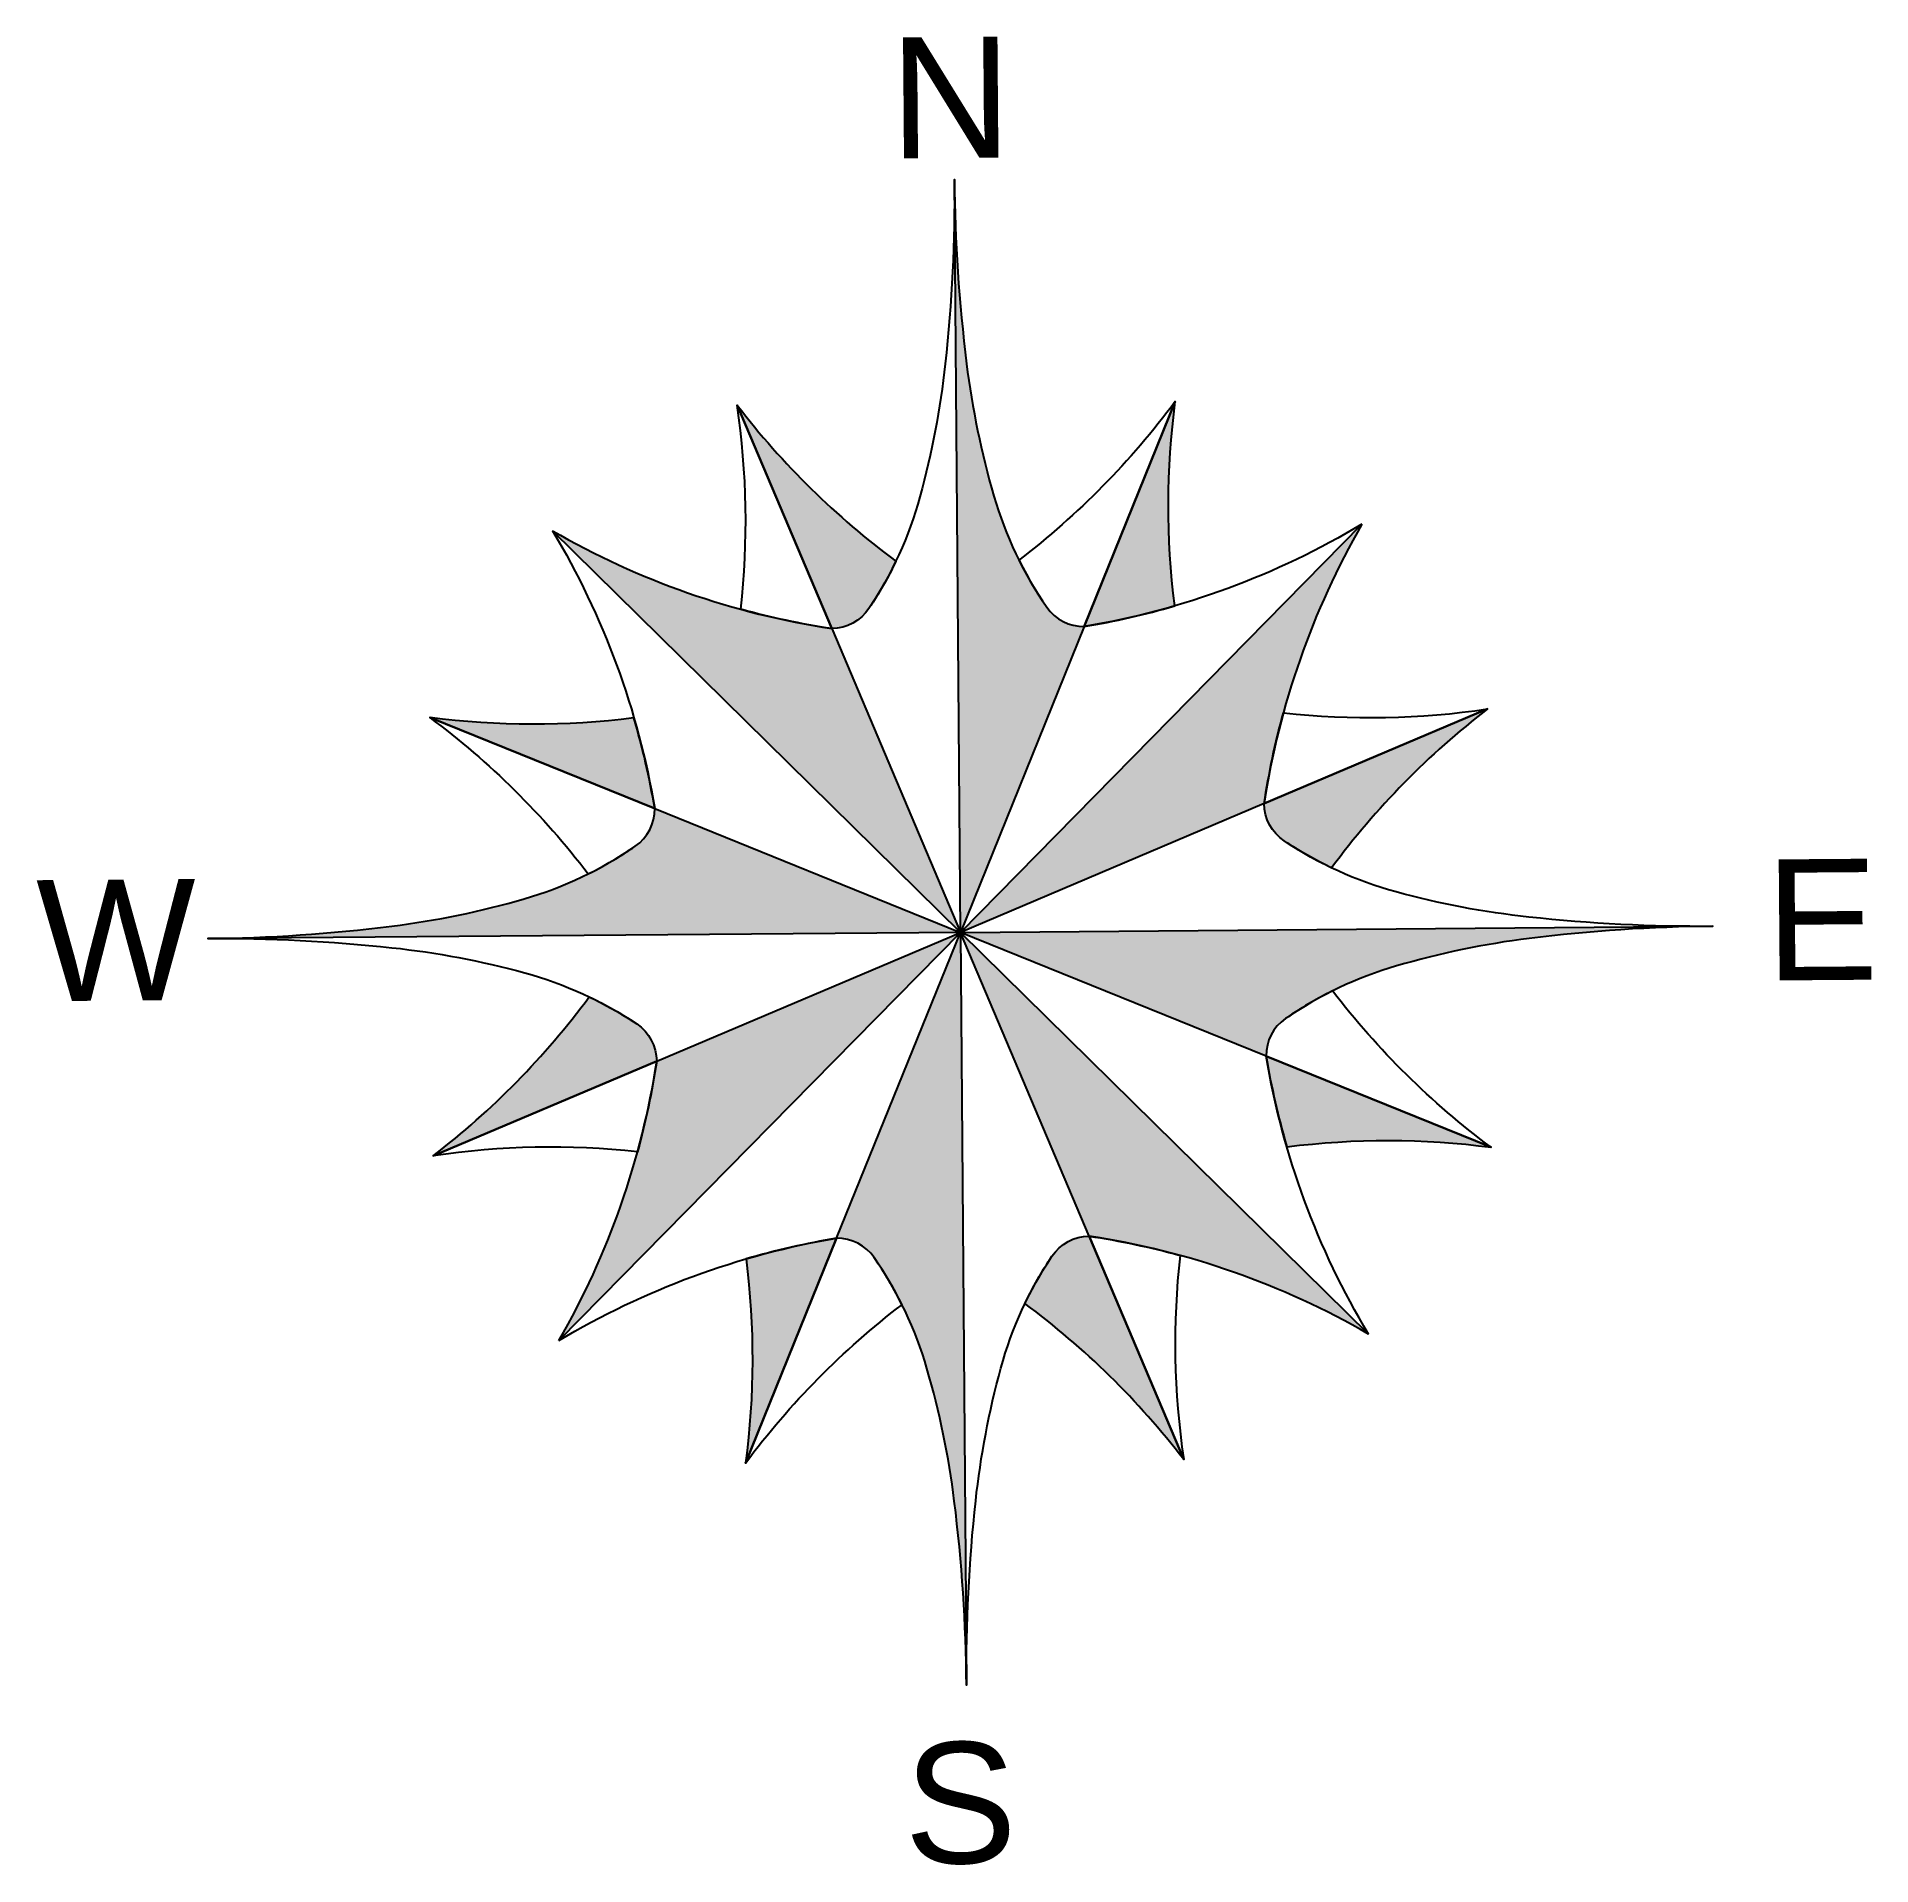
# Model space of a CAD drawing. Header units: millimetres. Extents: x 0.32 to 1.65, y -0.69 to 0.63.
import ezdxf

# ---------------------------------------------------------------- set-up
doc = ezdxf.new("R2010")
doc.units = ezdxf.units.MM
doc.layers.add('ceco.net 324', color=7, linetype='Continuous')
doc.styles.add('NORD', font='arial.ttf')

msp = doc.modelspace()

# ---------------------------------------------------------------- hatches: boundary and pattern name
at = {"layer": 'ceco.net 324'}
h = msp.add_hatch(color=256, dxfattribs=at)
h.paths.add_polyline_path([(1.0821, 0.2063, -0.248253), (1.0549, 0.2204, -0.035732), (1.0347, 0.2545, -0.045), (1.0166, 0.3009, -0.039645), (0.9968, 0.3968, -0.029062), (0.988, 0.5302), (0.9923, -0.0153)])
h.paths.add_polyline_path([(1.1481, 0.3694), (1.0821, 0.2063, 0.029097), (1.1477, 0.2213, -0.064167)])
h.paths.add_polyline_path([(1.2264, 0.1438, -0.064167), (1.2834, 0.2805), (0.9923, -0.0153), (1.2125, 0.078, -0.029097)])
h.paths.add_polyline_path([(1.3744, 0.1466), (1.2125, 0.078, 0.248253), (1.227, 0.051, 0.035732), (1.2614, 0.0314, -0.070003)])
h.paths.add_polyline_path([(1.3085, -0.0396, -0.039645), (1.4045, -0.0197, -0.029062), (1.5378, -0.0109), (0.9923, -0.0153), (1.2139, -0.105, -0.248253), (1.228, -0.0778, -0.080863)])
h.paths.add_polyline_path([(1.2139, -0.105, 0.029097), (1.229, -0.1707, -0.064167), (1.377, -0.171)])
h.paths.add_polyline_path([(0.9923, -0.0153), (1.0856, -0.2354, -0.093438), (1.2881, -0.3064)])
h.paths.add_polyline_path([(1.0856, -0.2354, 0.248253), (1.0587, -0.25, 0.035732), (1.0391, -0.2843, -0.070003), (1.1542, -0.3974)])
h = msp.add_hatch(color=256, dxfattribs=at)
h.paths.add_polyline_path([(0.9923, -0.0153), (0.9026, -0.2369, -0.248253), (0.9298, -0.251, -0.035732), (0.95, -0.2851, -0.045), (0.9681, -0.3314, -0.039645), (0.9879, -0.4274, -0.029062), (0.9967, -0.5608)])
h.paths.add_polyline_path([(0.9026, -0.2369, 0.029097), (0.837, -0.2519, -0.064167), (0.8366, -0.3999)])
h.paths.add_polyline_path([(0.9923, -0.0153), (0.7722, -0.1086, -0.029097), (0.7583, -0.1744, -0.064167), (0.7013, -0.3111)])
h.paths.add_polyline_path([(0.7577, -0.0816, 0.035732), (0.7233, -0.062, -0.070003), (0.6102, -0.1772), (0.7722, -0.1086, 0.248253)])
h.paths.add_polyline_path([(0.7708, 0.0744, -0.248253), (0.7567, 0.0472, -0.080863), (0.6762, 0.009, -0.039645), (0.5802, -0.0108, -0.029062), (0.4469, -0.0197), (0.9923, -0.0153)])
h.paths.add_polyline_path([(0.7557, 0.1401, -0.064167), (0.6077, 0.1404), (0.7708, 0.0744, 0.029097)])
h.paths.add_polyline_path([(0.8991, 0.2048, -0.093438), (0.6966, 0.2758), (0.9923, -0.0153)])
h.paths.add_polyline_path([(0.9456, 0.2537, -0.070003), (0.8305, 0.3668), (0.8991, 0.2048, 0.248253), (0.926, 0.2194, 0.035732)])

# ---------------------------------------------------------------- linework, layer by layer
at = {"layer": 'ceco.net 324', "color": 0, "lineweight": -2}
for points in [[(0.9813, 0.3967, -0.039645), (0.963, 0.3004, -0.080863), (0.926, 0.2194, -0.248253), (0.8991, 0.2048), (0.9923, -0.0153), (0.988, 0.5302, -0.029062)], [(0.9968, 0.3968, 0.039645), (1.0166, 0.3009, 0.080863), (1.0549, 0.2204, 0.248253), (1.0821, 0.2063), (0.9923, -0.0153), (0.988, 0.5302, 0.029062)], [(0.8305, 0.3668, 0.070003), (0.9456, 0.2537, -0.035732), (0.926, 0.2194, -0.248253), (0.8991, 0.2048)], [(0.8991, 0.2048, -0.029097), (0.8332, 0.2188, 0.064167), (0.8305, 0.3668)], [(1.1481, 0.3694, -0.070003), (1.0347, 0.2545, 0.035732), (1.0549, 0.2204, 0.248253), (1.0821, 0.2063)], [(1.0821, 0.2063, 0.029097), (1.1477, 0.2213, -0.064167), (1.1481, 0.3694)], [(1.2834, 0.2805, -0.093438), (1.0821, 0.2063), (0.9923, -0.0153)], [(1.2834, 0.2805, 0.093438), (1.2125, 0.078), (0.9923, -0.0153)], [(0.6966, 0.2758, 0.093438), (0.8991, 0.2048), (0.9923, -0.0153)], [(0.6966, 0.2758, -0.093438), (0.7708, 0.0744), (0.9923, -0.0153)], [(1.3744, 0.1466, 0.070003), (1.2614, 0.0314, -0.035732), (1.227, 0.051, -0.248253), (1.2125, 0.078)], [(1.2125, 0.078, -0.029097), (1.2264, 0.1438, 0.064167), (1.3744, 0.1466)], [(0.6077, 0.1404, -0.070003), (0.7226, 0.0271, 0.035732), (0.7567, 0.0472, 0.248253), (0.7708, 0.0744)], [(0.7708, 0.0744, 0.029097), (0.7557, 0.1401, -0.064167), (0.6077, 0.1404)], [(0.5802, -0.0108, 0.039645), (0.6762, 0.009, 0.080863), (0.7567, 0.0472, 0.248253), (0.7708, 0.0744), (0.9923, -0.0153), (0.4469, -0.0197, 0.029062)], [(1.4044, -0.0042, -0.039645), (1.3081, 0.014, -0.080863), (1.227, 0.051, -0.248253), (1.2125, 0.078), (0.9923, -0.0153), (1.5378, -0.0109, -0.029062)], [(1.4045, -0.0197, 0.039645), (1.3085, -0.0396, 0.080863), (1.228, -0.0778, 0.248253), (1.2139, -0.105), (0.9923, -0.0153), (1.5378, -0.0109, 0.029062)], [(0.5803, -0.0264, -0.039645), (0.6766, -0.0446, -0.080863), (0.7577, -0.0816, -0.248253), (0.7722, -0.1086), (0.9923, -0.0153), (0.4469, -0.0197, -0.029062)], [(0.7013, -0.3111, -0.093438), (0.9026, -0.2369), (0.9923, -0.0153)], [(0.7013, -0.3111, 0.093438), (0.7722, -0.1086), (0.9923, -0.0153)], [(0.9879, -0.4274, 0.039645), (0.9681, -0.3314, 0.080863), (0.9298, -0.251, 0.248253), (0.9026, -0.2369), (0.9923, -0.0153), (0.9967, -0.5608, 0.029062)], [(1.0034, -0.4273, -0.039645), (1.0217, -0.331, -0.080863), (1.0587, -0.25, -0.248253), (1.0856, -0.2354), (0.9923, -0.0153), (0.9967, -0.5608, -0.029062)], [(1.2881, -0.3064, -0.093438), (1.2139, -0.105), (0.9923, -0.0153)], [(1.2881, -0.3064, 0.093438), (1.0856, -0.2354), (0.9923, -0.0153)], [(0.6102, -0.1772, 0.070003), (0.7233, -0.062, -0.035732), (0.7577, -0.0816, -0.248253), (0.7722, -0.1086)], [(1.377, -0.171, -0.070003), (1.2621, -0.0577, 0.035732), (1.228, -0.0778, 0.248253), (1.2139, -0.105)], [(1.2139, -0.105, 0.029097), (1.229, -0.1707, -0.064167), (1.377, -0.171)], [(0.7722, -0.1086, -0.029097), (0.7583, -0.1744, 0.064167), (0.6102, -0.1772)], [(0.9026, -0.2369, 0.029097), (0.837, -0.2519, -0.064167), (0.8366, -0.3999)], [(0.8366, -0.3999, -0.070003), (0.95, -0.2851, 0.035732), (0.9298, -0.251, 0.248253), (0.9026, -0.2369)], [(1.1542, -0.3974, 0.070003), (1.0391, -0.2843, -0.035732), (1.0587, -0.25, -0.248253), (1.0856, -0.2354)], [(1.0856, -0.2354, -0.029097), (1.1515, -0.2494, 0.064167), (1.1542, -0.3974)]]:
    msp.add_lwpolyline(points, format="xyb", close=True, dxfattribs=at)

# ---------------------------------------------------------------- texts
at = {"layer": 'ceco.net 324', "color": 0, "lineweight": -2, "style": 'NORD'}
for s, p in [('N', (0.9414, 0.5455)), ('E', (1.5761, -0.0502)), ('W', (0.323, -0.0652)), ('S', (0.9518, -0.6902))]:
    msp.add_text(s, height=0.0877, rotation=0.4601, dxfattribs=at).set_placement(p)

doc.saveas('drawing.dxf')
